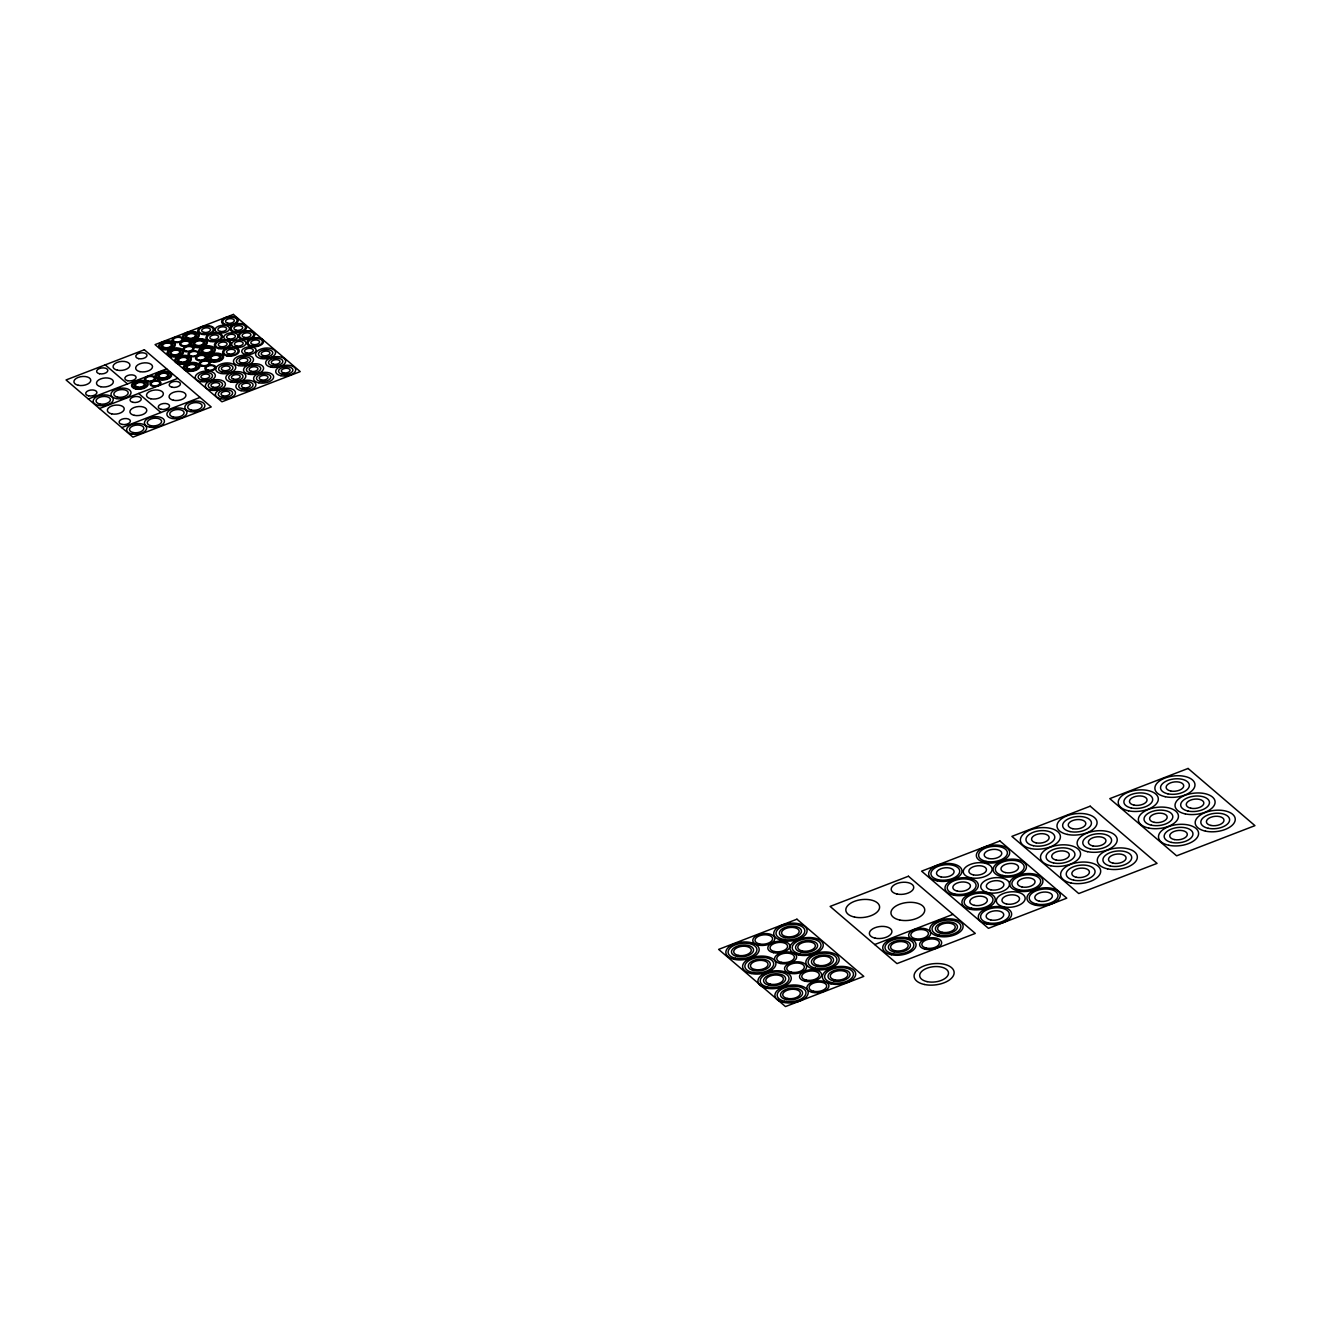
<?xml version="1.0" encoding="UTF-8"?>
<svg xmlns="http://www.w3.org/2000/svg" width="1321" height="1321" viewBox="0 0 1321 1321"><rect width="100%" height="100%" fill="white"/><g stroke="black" fill="none" stroke-linecap="round" stroke-linejoin="round"><path stroke-width="1.5" d="M88.342 399.008L166.661 368.84M99.471 408.536L177.79 378.367M121.763 427.608L200.082 397.423M874.684 944.548L953.002 914.363M105.201 364.86L127.493 383.916M138.639 393.46L160.931 412.515M233.371 314.431L155.069 344.616L221.928 401.799L300.23 371.614L233.371 314.431M144.369 349.768L66.05 379.953L132.909 437.135L211.228 406.951L144.369 349.768M796.943 919.201L718.624 949.386L785.483 1006.569L863.802 976.384L796.943 919.201M908.435 876.236L830.116 906.421L896.976 963.603L975.294 933.419L908.435 876.236M999.914 840.982L921.596 871.166L988.455 928.349L1066.774 898.164L999.914 840.982M1090.205 806.19L1011.886 836.375L1078.745 893.557L1157.064 863.373L1090.205 806.19M1188.091 768.459L1109.772 798.644L1176.631 855.826L1254.95 825.642L1188.091 768.459M897.009 894.02A11.311 5.978 -6.5 0 0 913.736 887.283A11.311 5.978 -6.5 0 0 896.662 883.633A11.311 5.978 -6.5 0 0 897.009 894.02M875.196 938.174A11.311 5.978 -6.5 0 0 891.923 931.437A11.311 5.978 -6.5 0 0 874.849 927.788A11.311 5.978 -6.5 0 0 875.196 938.174M854.522 917.071A16.975 8.966 -6.5 0 0 879.604 906.982A16.975 8.966 -6.5 0 0 853.993 901.516A16.975 8.966 -6.5 0 0 854.522 917.071M899.667 919.994A16.975 8.966 -6.5 0 0 924.75 909.905A16.975 8.966 -6.5 0 0 899.155 904.423A16.975 8.966 -6.5 0 0 899.667 919.994M927.094 981.635A14.481 7.662 -6.5 0 0 948.495 973.016A14.481 7.662 -6.5 0 0 926.665 968.343A14.481 7.662 -6.5 0 0 927.094 981.635M924.37 984.475A20.145 10.651 -6.5 0 0 954.142 972.504A20.145 10.651 -6.5 0 0 923.759 966.014A20.145 10.651 -6.5 0 0 924.37 984.475M758.469 945.093A11.096 5.862 -6.5 0 0 774.849 938.504A11.096 5.862 -6.5 0 0 758.122 934.921A11.096 5.862 -6.5 0 0 758.469 945.093M759.558 943.954A8.834 4.657 -6.5 0 0 772.603 938.703A8.834 4.657 -6.5 0 0 759.294 935.862A8.834 4.657 -6.5 0 0 759.558 943.954M766.527 988.158A16.744 8.851 -6.5 0 0 791.262 978.201A16.744 8.851 -6.5 0 0 766.015 972.801A16.744 8.851 -6.5 0 0 766.527 988.158M767.617 987.018A14.481 7.662 -6.5 0 0 789.017 978.399A14.481 7.662 -6.5 0 0 767.171 973.742A14.481 7.662 -6.5 0 0 767.617 987.018M783.485 1002.408A16.744 8.851 -6.5 0 0 808.221 992.451A16.744 8.851 -6.5 0 0 782.973 987.051A16.744 8.851 -6.5 0 0 783.485 1002.408M784.575 1001.268A14.481 7.662 -6.5 0 0 805.975 992.665A14.481 7.662 -6.5 0 0 784.129 987.992A14.481 7.662 -6.5 0 0 784.575 1001.268M814.413 969.366A16.744 8.851 -6.5 0 0 839.165 959.393A16.744 8.851 -6.5 0 0 813.918 954.01A16.744 8.851 -6.5 0 0 814.413 969.366M815.519 968.21A14.481 7.662 -6.5 0 0 836.92 959.607A14.481 7.662 -6.5 0 0 815.074 954.934A14.481 7.662 -6.5 0 0 815.519 968.21M830.975 983.831A16.744 8.851 -6.5 0 0 855.711 973.858A16.744 8.851 -6.5 0 0 830.463 968.475A16.744 8.851 -6.5 0 0 830.975 983.831M832.065 982.692A14.481 7.662 -6.5 0 0 853.465 974.072A14.481 7.662 -6.5 0 0 831.619 969.399A14.481 7.662 -6.5 0 0 832.065 982.692M782.329 940.569A16.744 8.851 -6.5 0 0 807.081 930.611A16.744 8.851 -6.5 0 0 781.817 925.212A16.744 8.851 -6.5 0 0 782.329 940.569M783.419 939.429A14.481 7.662 -6.5 0 0 804.819 930.826A14.481 7.662 -6.5 0 0 782.973 926.153A14.481 7.662 -6.5 0 0 783.419 939.429M734.426 959.376A16.744 8.851 -6.5 0 0 759.179 949.419A16.744 8.851 -6.5 0 0 733.915 944.02A16.744 8.851 -6.5 0 0 734.426 959.376M735.516 958.237A14.481 7.662 -6.5 0 0 756.916 949.617A14.481 7.662 -6.5 0 0 735.087 944.944A14.481 7.662 -6.5 0 0 735.516 958.237M798.511 954.951A16.744 8.851 -6.5 0 0 823.247 944.994A16.744 8.851 -6.5 0 0 798 939.594A16.744 8.851 -6.5 0 0 798.511 954.951M799.601 953.812A14.481 7.662 -6.5 0 0 821.002 945.209A14.481 7.662 -6.5 0 0 799.155 940.535A14.481 7.662 -6.5 0 0 799.601 953.812M751.17 973.527A16.744 8.851 -6.5 0 0 775.922 963.57A16.744 8.851 -6.5 0 0 750.675 958.171A16.744 8.851 -6.5 0 0 751.17 973.527M752.276 972.388A14.481 7.662 -6.5 0 0 773.677 963.769A14.481 7.662 -6.5 0 0 751.831 959.112A14.481 7.662 -6.5 0 0 752.276 972.388M773.479 952.689A11.096 5.862 -6.5 0 0 789.875 946.1A11.096 5.862 -6.5 0 0 773.148 942.517A11.096 5.862 -6.5 0 0 773.479 952.689M774.568 951.549A8.834 4.657 -6.5 0 0 787.613 946.298A8.834 4.657 -6.5 0 0 774.304 943.458A8.834 4.657 -6.5 0 0 774.568 951.549M780.232 963.471A11.096 5.862 -6.5 0 0 796.629 956.866A11.096 5.862 -6.5 0 0 779.902 953.3A11.096 5.862 -6.5 0 0 780.232 963.471M781.322 962.332A8.834 4.657 -6.5 0 0 794.367 957.081A8.834 4.657 -6.5 0 0 781.058 954.224A8.834 4.657 -6.5 0 0 781.322 962.332M790.222 973.329A11.096 5.862 -6.5 0 0 806.619 966.741A11.096 5.862 -6.5 0 0 789.892 963.158A11.096 5.862 -6.5 0 0 790.222 973.329M791.312 972.19A8.834 4.657 -6.5 0 0 804.357 966.939A8.834 4.657 -6.5 0 0 791.048 964.099A8.834 4.657 -6.5 0 0 791.312 972.19M805.199 981.255A11.096 5.862 -6.5 0 0 821.596 974.65A11.096 5.862 -6.5 0 0 804.869 971.084A11.096 5.862 -6.5 0 0 805.199 981.255M806.305 980.116A8.834 4.657 -6.5 0 0 819.334 974.865A8.834 4.657 -6.5 0 0 806.025 972.025A8.834 4.657 -6.5 0 0 806.305 980.116M813.637 991.262A8.834 4.657 -6.5 0 0 826.682 986.011A8.834 4.657 -6.5 0 0 813.373 983.171A8.834 4.657 -6.5 0 0 813.637 991.262M812.547 992.401A11.096 5.862 -6.5 0 0 828.928 985.813A11.096 5.862 -6.5 0 0 812.2 982.23A11.096 5.862 -6.5 0 0 812.547 992.401M737.151 956.52A11.096 5.862 -6.5 0 0 753.548 949.931A11.096 5.862 -6.5 0 0 736.821 946.348A11.096 5.862 -6.5 0 0 737.151 956.52M738.241 955.38A8.834 4.657 -6.5 0 0 751.286 950.129A8.834 4.657 -6.5 0 0 737.977 947.289A8.834 4.657 -6.5 0 0 738.241 955.38M753.911 970.671A11.096 5.862 -6.5 0 0 770.292 964.082A11.096 5.862 -6.5 0 0 753.564 960.516A11.096 5.862 -6.5 0 0 753.911 970.671M755.001 969.531A8.834 4.657 -6.5 0 0 768.046 964.297A8.834 4.657 -6.5 0 0 754.737 961.44A8.834 4.657 -6.5 0 0 755.001 969.531M769.251 985.301A11.096 5.862 -6.5 0 0 785.632 978.712A11.096 5.862 -6.5 0 0 768.921 975.129A11.096 5.862 -6.5 0 0 769.251 985.301M770.341 984.162A8.834 4.657 -6.5 0 0 783.386 978.911A8.834 4.657 -6.5 0 0 770.077 976.07A8.834 4.657 -6.5 0 0 770.341 984.162M786.21 999.568A11.096 5.862 -6.5 0 0 802.59 992.963A11.096 5.862 -6.5 0 0 785.879 989.396A11.096 5.862 -6.5 0 0 786.21 999.568M787.299 998.428A8.834 4.657 -6.5 0 0 800.344 993.177A8.834 4.657 -6.5 0 0 787.035 990.321A8.834 4.657 -6.5 0 0 787.299 998.428M833.7 980.975A11.096 5.862 -6.5 0 0 850.08 974.386A11.096 5.862 -6.5 0 0 833.369 970.803A11.096 5.862 -6.5 0 0 833.7 980.975M834.789 979.835A8.834 4.657 -6.5 0 0 847.834 974.584A8.834 4.657 -6.5 0 0 834.525 971.744A8.834 4.657 -6.5 0 0 834.789 979.835M817.154 966.51A11.096 5.862 -6.5 0 0 833.534 959.921A11.096 5.862 -6.5 0 0 816.807 956.338A11.096 5.862 -6.5 0 0 817.154 966.51M818.244 965.37A8.834 4.657 -6.5 0 0 831.289 960.119A8.834 4.657 -6.5 0 0 817.98 957.279A8.834 4.657 -6.5 0 0 818.244 965.37M801.236 952.111A11.096 5.862 -6.5 0 0 817.616 945.506A11.096 5.862 -6.5 0 0 800.906 941.939A11.096 5.862 -6.5 0 0 801.236 952.111M802.326 950.971A8.834 4.657 -6.5 0 0 815.371 945.72A8.834 4.657 -6.5 0 0 802.062 942.88A8.834 4.657 -6.5 0 0 802.326 950.971M785.054 937.728A11.096 5.862 -6.5 0 0 801.451 931.123A11.096 5.862 -6.5 0 0 784.724 927.557A11.096 5.862 -6.5 0 0 785.054 937.728M786.144 936.589A8.834 4.657 -6.5 0 0 799.188 931.338A8.834 4.657 -6.5 0 0 785.879 928.481A8.834 4.657 -6.5 0 0 786.144 936.589M892.418 953.597A14.481 7.662 -6.5 0 0 913.818 944.977A14.481 7.662 -6.5 0 0 891.972 940.304A14.481 7.662 -6.5 0 0 892.418 953.597M891.328 954.736A16.744 8.851 -6.5 0 0 916.064 944.779A16.744 8.851 -6.5 0 0 890.816 939.38A16.744 8.851 -6.5 0 0 891.328 954.736M939.446 935.119A14.481 7.662 -6.5 0 0 960.862 926.516A14.481 7.662 -6.5 0 0 939.016 921.843A14.481 7.662 -6.5 0 0 939.446 935.119M938.356 936.259A16.744 8.851 -6.5 0 0 963.108 926.302A16.744 8.851 -6.5 0 0 937.86 920.902A16.744 8.851 -6.5 0 0 938.356 936.259M894.053 951.88A11.096 5.862 -6.5 0 0 910.433 945.291A11.096 5.862 -6.5 0 0 893.706 941.708A11.096 5.862 -6.5 0 0 894.053 951.88M895.143 950.74A8.834 4.657 -6.5 0 0 908.188 945.489A8.834 4.657 -6.5 0 0 894.878 942.649A8.834 4.657 -6.5 0 0 895.143 950.74M941.097 933.419A11.096 5.862 -6.5 0 0 957.477 926.814A11.096 5.862 -6.5 0 0 940.75 923.247A11.096 5.862 -6.5 0 0 941.097 933.419M942.187 932.279A8.834 4.657 -6.5 0 0 955.232 927.028A8.834 4.657 -6.5 0 0 941.923 924.172A8.834 4.657 -6.5 0 0 942.187 932.279M914.297 939.858A11.096 5.862 -6.5 0 0 930.694 933.253A11.096 5.862 -6.5 0 0 913.967 929.687A11.096 5.862 -6.5 0 0 914.297 939.858M915.403 938.719A8.834 4.657 -6.5 0 0 928.432 933.468A8.834 4.657 -6.5 0 0 915.123 930.611A8.834 4.657 -6.5 0 0 915.403 938.719M925.278 949.238A11.096 5.862 -6.5 0 0 941.675 942.649A11.096 5.862 -6.5 0 0 924.948 939.082A11.096 5.862 -6.5 0 0 925.278 949.238M926.384 948.098A8.834 4.657 -6.5 0 0 939.413 942.847A8.834 4.657 -6.5 0 0 926.104 940.007A8.834 4.657 -6.5 0 0 926.384 948.098M938.323 879.736A14.481 7.662 -6.5 0 0 959.723 871.133A14.481 7.662 -6.5 0 0 937.877 866.46A14.481 7.662 -6.5 0 0 938.323 879.736M937.233 880.892A16.744 8.851 -6.5 0 0 961.985 870.919A16.744 8.851 -6.5 0 0 936.721 865.536A16.744 8.851 -6.5 0 0 937.233 880.892M954.67 893.987A14.481 7.662 -6.5 0 0 976.07 885.367A14.481 7.662 -6.5 0 0 954.224 880.694A14.481 7.662 -6.5 0 0 954.67 893.987M953.564 895.126A16.744 8.851 -6.5 0 0 978.316 885.169A16.744 8.851 -6.5 0 0 953.068 879.769A16.744 8.851 -6.5 0 0 953.564 895.126M971.596 908.204A14.481 7.662 -6.5 0 0 992.996 899.584A14.481 7.662 -6.5 0 0 971.166 894.911A14.481 7.662 -6.5 0 0 971.596 908.204M970.506 909.343A16.744 8.851 -6.5 0 0 995.258 899.386A16.744 8.851 -6.5 0 0 969.994 893.987A16.744 8.851 -6.5 0 0 970.506 909.343M987.976 922.801A14.481 7.662 -6.5 0 0 1009.376 914.198A14.481 7.662 -6.5 0 0 987.547 909.525A14.481 7.662 -6.5 0 0 987.976 922.801M986.886 923.94A16.744 8.851 -6.5 0 0 1011.638 913.983A16.744 8.851 -6.5 0 0 986.374 908.584A16.744 8.851 -6.5 0 0 986.886 923.94M941.047 876.896A8.834 4.657 -6.5 0 0 954.092 871.645A8.834 4.657 -6.5 0 0 940.783 868.805A8.834 4.657 -6.5 0 0 941.047 876.896M957.395 891.13A8.834 4.657 -6.5 0 0 970.44 885.879A8.834 4.657 -6.5 0 0 957.131 883.039A8.834 4.657 -6.5 0 0 957.395 891.13M974.337 905.347A8.834 4.657 -6.5 0 0 987.365 900.096A8.834 4.657 -6.5 0 0 974.056 897.256A8.834 4.657 -6.5 0 0 974.337 905.347M990.7 919.961A8.834 4.657 -6.5 0 0 1003.745 914.71A8.834 4.657 -6.5 0 0 990.436 911.853A8.834 4.657 -6.5 0 0 990.7 919.961M973.428 874.898A8.834 4.657 -6.5 0 0 986.473 869.647A8.834 4.657 -6.5 0 0 973.164 866.807A8.834 4.657 -6.5 0 0 973.428 874.898M970.704 877.755A14.481 7.662 -6.5 0 0 992.104 869.135A14.481 7.662 -6.5 0 0 970.258 864.462A14.481 7.662 -6.5 0 0 970.704 877.755M990.882 889.826A8.834 4.657 -6.5 0 0 1003.91 884.575A8.834 4.657 -6.5 0 0 990.601 881.734A8.834 4.657 -6.5 0 0 990.882 889.826M988.141 892.666A14.481 7.662 -6.5 0 0 1009.541 884.063A14.481 7.662 -6.5 0 0 987.712 879.39A14.481 7.662 -6.5 0 0 988.141 892.666M1006.486 903.993A8.834 4.657 -6.5 0 0 1019.531 898.742A8.834 4.657 -6.5 0 0 1006.222 895.902A8.834 4.657 -6.5 0 0 1006.486 903.993M1003.762 906.85A14.481 7.662 -6.5 0 0 1025.162 898.23A14.481 7.662 -6.5 0 0 1003.316 893.557A14.481 7.662 -6.5 0 0 1003.762 906.85M986.011 861.358A14.481 7.662 -6.5 0 0 1007.411 852.755A14.481 7.662 -6.5 0 0 985.582 848.082A14.481 7.662 -6.5 0 0 986.011 861.358M984.921 862.497A16.744 8.851 -6.5 0 0 1009.673 852.54A16.744 8.851 -6.5 0 0 984.409 847.141A16.744 8.851 -6.5 0 0 984.921 862.497M1002.771 875.443A14.481 7.662 -6.5 0 0 1024.171 866.824A14.481 7.662 -6.5 0 0 1002.342 862.151A14.481 7.662 -6.5 0 0 1002.771 875.443M1001.681 876.583A16.744 8.851 -6.5 0 0 1026.434 866.626A16.744 8.851 -6.5 0 0 1001.169 861.226A16.744 8.851 -6.5 0 0 1001.681 876.583M1019.284 889.826A14.481 7.662 -6.5 0 0 1040.684 881.206A14.481 7.662 -6.5 0 0 1018.838 876.55A14.481 7.662 -6.5 0 0 1019.284 889.826M1018.194 890.965A16.744 8.851 -6.5 0 0 1042.93 881.008A16.744 8.851 -6.5 0 0 1017.682 875.608A16.744 8.851 -6.5 0 0 1018.194 890.965M1036.622 904.059A14.481 7.662 -6.5 0 0 1058.022 895.44A14.481 7.662 -6.5 0 0 1036.176 890.783A14.481 7.662 -6.5 0 0 1036.622 904.059M1035.532 905.199A16.744 8.851 -6.5 0 0 1060.268 895.242A16.744 8.851 -6.5 0 0 1035.02 889.842A16.744 8.851 -6.5 0 0 1035.532 905.199M988.752 858.518A8.834 4.657 -6.5 0 0 1001.78 853.267A8.834 4.657 -6.5 0 0 988.471 850.427A8.834 4.657 -6.5 0 0 988.752 858.518M1005.512 872.587A8.834 4.657 -6.5 0 0 1018.541 867.336A8.834 4.657 -6.5 0 0 1005.231 864.495A8.834 4.657 -6.5 0 0 1005.512 872.587M1022.008 886.969A8.834 4.657 -6.5 0 0 1035.053 881.718A8.834 4.657 -6.5 0 0 1021.744 878.878A8.834 4.657 -6.5 0 0 1022.008 886.969M1039.346 901.203A8.834 4.657 -6.5 0 0 1052.391 895.952A8.834 4.657 -6.5 0 0 1039.082 893.112A8.834 4.657 -6.5 0 0 1039.346 901.203M1033.385 845.704A14.481 7.662 -6.5 0 0 1054.785 837.085A14.481 7.662 -6.5 0 0 1032.939 832.412A14.481 7.662 -6.5 0 0 1033.385 845.704M1030.661 848.544A20.145 10.651 -6.5 0 0 1060.416 836.573A20.145 10.651 -6.5 0 0 1030.05 830.083A20.145 10.651 -6.5 0 0 1030.661 848.544M1050.789 865.767A20.145 10.651 -6.5 0 0 1080.561 853.795A20.145 10.651 -6.5 0 0 1050.178 847.306A20.145 10.651 -6.5 0 0 1050.789 865.767M1053.514 862.927A14.481 7.662 -6.5 0 0 1074.931 854.307A14.481 7.662 -6.5 0 0 1053.085 849.634A14.481 7.662 -6.5 0 0 1053.514 862.927M1070.935 882.989A20.145 10.651 -6.5 0 0 1100.69 871.018A20.145 10.651 -6.5 0 0 1070.307 864.528A20.145 10.651 -6.5 0 0 1070.935 882.989M1073.659 880.149A14.481 7.662 -6.5 0 0 1095.059 871.53A14.481 7.662 -6.5 0 0 1073.213 866.857A14.481 7.662 -6.5 0 0 1073.659 880.149M1070.043 831.57A14.481 7.662 -6.5 0 0 1091.443 822.95A14.481 7.662 -6.5 0 0 1069.597 818.293A14.481 7.662 -6.5 0 0 1070.043 831.57M1067.318 834.426A20.145 10.651 -6.5 0 0 1097.074 822.438A20.145 10.651 -6.5 0 0 1066.707 815.949A20.145 10.651 -6.5 0 0 1067.318 834.426M1087.447 851.649A20.145 10.651 -6.5 0 0 1117.219 839.661A20.145 10.651 -6.5 0 0 1086.836 833.171A20.145 10.651 -6.5 0 0 1087.447 851.649M1090.172 848.792A14.481 7.662 -6.5 0 0 1111.588 840.173A14.481 7.662 -6.5 0 0 1089.742 835.516A14.481 7.662 -6.5 0 0 1090.172 848.792M1107.592 868.871A20.145 10.651 -6.5 0 0 1137.348 856.883A20.145 10.651 -6.5 0 0 1106.981 850.394A20.145 10.651 -6.5 0 0 1107.592 868.871M1110.317 866.015A14.481 7.662 -6.5 0 0 1131.717 857.395A14.481 7.662 -6.5 0 0 1109.871 852.739A14.481 7.662 -6.5 0 0 1110.317 866.015M1036.11 842.848A8.834 4.657 -6.5 0 0 1049.155 837.597A8.834 4.657 -6.5 0 0 1035.846 834.756A8.834 4.657 -6.5 0 0 1036.11 842.848M1076.384 877.293A8.834 4.657 -6.5 0 0 1089.429 872.042A8.834 4.657 -6.5 0 0 1076.12 869.201A8.834 4.657 -6.5 0 0 1076.384 877.293M1072.768 828.713A8.834 4.657 -6.5 0 0 1085.812 823.462A8.834 4.657 -6.5 0 0 1072.503 820.622A8.834 4.657 -6.5 0 0 1072.768 828.713M1092.913 845.935A8.834 4.657 -6.5 0 0 1105.958 840.701A8.834 4.657 -6.5 0 0 1092.649 837.844A8.834 4.657 -6.5 0 0 1092.913 845.935M1113.042 863.158A8.834 4.657 -6.5 0 0 1126.086 857.923A8.834 4.657 -6.5 0 0 1112.777 855.067A8.834 4.657 -6.5 0 0 1113.042 863.158M1056.255 860.07A8.834 4.657 -6.5 0 0 1069.3 854.819A8.834 4.657 -6.5 0 0 1055.974 851.979A8.834 4.657 -6.5 0 0 1056.255 860.07M1131.271 807.973A14.481 7.662 -6.5 0 0 1152.688 799.354A14.481 7.662 -6.5 0 0 1130.842 794.697A14.481 7.662 -6.5 0 0 1131.271 807.973M1128.547 810.83A20.145 10.651 -6.5 0 0 1158.319 798.842A20.145 10.651 -6.5 0 0 1127.936 792.352A20.145 10.651 -6.5 0 0 1128.547 810.83M1148.692 828.052A20.145 10.651 -6.5 0 0 1178.448 816.064A20.145 10.651 -6.5 0 0 1148.065 809.575A20.145 10.651 -6.5 0 0 1148.692 828.052M1151.417 825.196A14.481 7.662 -6.5 0 0 1172.817 816.576A14.481 7.662 -6.5 0 0 1150.971 811.92A14.481 7.662 -6.5 0 0 1151.417 825.196M1168.821 845.275A20.145 10.651 -6.5 0 0 1198.593 833.287A20.145 10.651 -6.5 0 0 1168.21 826.797A20.145 10.651 -6.5 0 0 1168.821 845.275M1171.545 842.418A14.481 7.662 -6.5 0 0 1192.962 833.799A14.481 7.662 -6.5 0 0 1171.116 829.142A14.481 7.662 -6.5 0 0 1171.545 842.418M1167.929 793.838A14.481 7.662 -6.5 0 0 1189.346 785.235A14.481 7.662 -6.5 0 0 1167.5 780.562A14.481 7.662 -6.5 0 0 1167.929 793.838M1165.205 796.695A20.145 10.651 -6.5 0 0 1194.977 784.724A20.145 10.651 -6.5 0 0 1164.594 778.218A20.145 10.651 -6.5 0 0 1165.205 796.695M1185.35 813.918A20.145 10.651 -6.5 0 0 1215.105 801.946A20.145 10.651 -6.5 0 0 1184.739 795.44A20.145 10.651 -6.5 0 0 1185.35 813.918M1188.074 811.061A14.481 7.662 -6.5 0 0 1209.475 802.458A14.481 7.662 -6.5 0 0 1187.629 797.785A14.481 7.662 -6.5 0 0 1188.074 811.061M1205.479 831.14A20.145 10.651 -6.5 0 0 1235.251 819.169A20.145 10.651 -6.5 0 0 1204.868 812.679A20.145 10.651 -6.5 0 0 1205.479 831.14M1208.203 828.284A14.481 7.662 -6.5 0 0 1229.62 819.681A14.481 7.662 -6.5 0 0 1207.774 815.007A14.481 7.662 -6.5 0 0 1208.203 828.284M1134.012 805.116A8.834 4.657 -6.5 0 0 1147.057 799.865A8.834 4.657 -6.5 0 0 1133.732 797.025A8.834 4.657 -6.5 0 0 1134.012 805.116M1174.286 839.562A8.834 4.657 -6.5 0 0 1187.315 834.311A8.834 4.657 -6.5 0 0 1174.006 831.47A8.834 4.657 -6.5 0 0 1174.286 839.562M1170.67 790.998A8.834 4.657 -6.5 0 0 1183.715 785.747A8.834 4.657 -6.5 0 0 1170.406 782.907A8.834 4.657 -6.5 0 0 1170.67 790.998M1190.799 808.221A8.834 4.657 -6.5 0 0 1203.844 802.97A8.834 4.657 -6.5 0 0 1190.535 800.13A8.834 4.657 -6.5 0 0 1190.799 808.221M1210.944 825.443A8.834 4.657 -6.5 0 0 1223.989 820.192A8.834 4.657 -6.5 0 0 1210.663 817.352A8.834 4.657 -6.5 0 0 1210.944 825.443M1154.141 822.339A8.834 4.657 -6.5 0 0 1167.186 817.088A8.834 4.657 -6.5 0 0 1153.877 814.248A8.834 4.657 -6.5 0 0 1154.141 822.339M138.655 358.651A5.664 2.989 -6.5 0 0 147.011 355.299A5.664 2.989 -6.5 0 0 138.49 353.467A5.664 2.989 -6.5 0 0 138.655 358.651M127.741 380.729A5.664 2.989 -6.5 0 0 136.113 377.377A5.664 2.989 -6.5 0 0 127.576 375.544A5.664 2.989 -6.5 0 0 127.741 380.729M117.404 370.194A8.487 4.491 -6.5 0 0 129.953 365.141A8.487 4.491 -6.5 0 0 117.156 362.4A8.487 4.491 -6.5 0 0 117.404 370.194M139.976 371.647A8.487 4.491 -6.5 0 0 152.526 366.594A8.487 4.491 -6.5 0 0 139.729 363.869A8.487 4.491 -6.5 0 0 139.976 371.647M136.36 388.44A7.249 3.831 -6.5 0 0 147.06 384.147A7.249 3.831 -6.5 0 0 136.129 381.802A7.249 3.831 -6.5 0 0 136.36 388.44M135.815 389.018A8.372 4.425 -6.5 0 0 148.183 384.031A8.372 4.425 -6.5 0 0 135.551 381.34A8.372 4.425 -6.5 0 0 135.815 389.018M159.874 379.21A7.249 3.831 -6.5 0 0 170.574 374.9A7.249 3.831 -6.5 0 0 159.659 372.572A7.249 3.831 -6.5 0 0 159.874 379.21M159.329 379.788A8.372 4.425 -6.5 0 0 171.697 374.801A8.372 4.425 -6.5 0 0 159.081 372.109A8.372 4.425 -6.5 0 0 159.329 379.788M137.169 387.598A5.548 2.923 -6.5 0 0 145.36 384.295A5.548 2.923 -6.5 0 0 137.004 382.512A5.548 2.923 -6.5 0 0 137.169 387.598M137.714 387.02A4.409 2.328 -6.5 0 0 144.237 384.394A4.409 2.328 -6.5 0 0 137.582 382.974A4.409 2.328 -6.5 0 0 137.714 387.02M160.7 378.351A5.548 2.923 -6.5 0 0 168.89 375.065A5.548 2.923 -6.5 0 0 160.518 373.265A5.548 2.923 -6.5 0 0 160.7 378.351M161.245 377.789A4.409 2.328 -6.5 0 0 167.767 375.164A4.409 2.328 -6.5 0 0 161.112 373.744A4.409 2.328 -6.5 0 0 161.245 377.789M147.308 381.571A5.548 2.923 -6.5 0 0 155.498 378.285A5.548 2.923 -6.5 0 0 147.126 376.485A5.548 2.923 -6.5 0 0 147.308 381.571M147.853 381.009A4.409 2.328 -6.5 0 0 154.375 378.384A4.409 2.328 -6.5 0 0 147.721 376.964A4.409 2.328 -6.5 0 0 147.853 381.009M152.79 386.277A5.548 2.923 -6.5 0 0 160.98 382.974A5.548 2.923 -6.5 0 0 152.625 381.191A5.548 2.923 -6.5 0 0 152.79 386.277M153.335 385.699A4.409 2.328 -6.5 0 0 159.858 383.073A4.409 2.328 -6.5 0 0 153.203 381.653A4.409 2.328 -6.5 0 0 153.335 385.699M174.983 342.469A5.548 2.923 -6.5 0 0 183.173 339.167A5.548 2.923 -6.5 0 0 174.818 337.383A5.548 2.923 -6.5 0 0 174.983 342.469M175.528 341.891A4.409 2.328 -6.5 0 0 182.05 339.266A4.409 2.328 -6.5 0 0 175.396 337.846A4.409 2.328 -6.5 0 0 175.528 341.891M179.012 364.002A8.372 4.425 -6.5 0 0 191.38 359.015A8.372 4.425 -6.5 0 0 178.764 356.323A8.372 4.425 -6.5 0 0 179.012 364.002M179.557 363.424A7.249 3.831 -6.5 0 0 190.257 359.114A7.249 3.831 -6.5 0 0 179.342 356.786A7.249 3.831 -6.5 0 0 179.557 363.424M187.483 371.118A8.372 4.425 -6.5 0 0 199.867 366.148A8.372 4.425 -6.5 0 0 187.235 363.44A8.372 4.425 -6.5 0 0 187.483 371.118M188.044 370.557A7.249 3.831 -6.5 0 0 198.744 366.247A7.249 3.831 -6.5 0 0 187.813 363.919A7.249 3.831 -6.5 0 0 188.044 370.557M202.955 354.589A8.372 4.425 -6.5 0 0 215.34 349.619A8.372 4.425 -6.5 0 0 202.707 346.911A8.372 4.425 -6.5 0 0 202.955 354.589M203.5 354.028A7.249 3.831 -6.5 0 0 214.217 349.718A7.249 3.831 -6.5 0 0 203.285 347.39A7.249 3.831 -6.5 0 0 203.5 354.028M211.228 361.822A8.372 4.425 -6.5 0 0 223.612 356.852A8.372 4.425 -6.5 0 0 210.98 354.144A8.372 4.425 -6.5 0 0 211.228 361.822M211.789 361.26A7.249 3.831 -6.5 0 0 222.489 356.951A7.249 3.831 -6.5 0 0 211.558 354.622A7.249 3.831 -6.5 0 0 211.789 361.26M186.922 340.207A8.372 4.425 -6.5 0 0 199.289 335.22A8.372 4.425 -6.5 0 0 186.657 332.529A8.372 4.425 -6.5 0 0 186.922 340.207M187.466 339.629A7.249 3.831 -6.5 0 0 198.167 335.319A7.249 3.831 -6.5 0 0 187.235 332.991A7.249 3.831 -6.5 0 0 187.466 339.629M162.962 349.603A8.372 4.425 -6.5 0 0 175.346 344.616A8.372 4.425 -6.5 0 0 162.714 341.924A8.372 4.425 -6.5 0 0 162.962 349.603M163.507 349.025A7.249 3.831 -6.5 0 0 174.207 344.731A7.249 3.831 -6.5 0 0 163.292 342.387A7.249 3.831 -6.5 0 0 163.507 349.025M194.996 347.39A8.372 4.425 -6.5 0 0 207.38 342.42A8.372 4.425 -6.5 0 0 194.748 339.712A8.372 4.425 -6.5 0 0 194.996 347.39M195.541 346.829A7.249 3.831 -6.5 0 0 206.258 342.519A7.249 3.831 -6.5 0 0 195.326 340.191A7.249 3.831 -6.5 0 0 195.541 346.829M171.334 356.687A8.372 4.425 -6.5 0 0 183.718 351.7A8.372 4.425 -6.5 0 0 171.086 349.008A8.372 4.425 -6.5 0 0 171.334 356.687M171.879 356.109A7.249 3.831 -6.5 0 0 182.595 351.799A7.249 3.831 -6.5 0 0 171.664 349.471A7.249 3.831 -6.5 0 0 171.879 356.109M182.496 346.267A5.548 2.923 -6.5 0 0 190.686 342.965A5.548 2.923 -6.5 0 0 182.331 341.181A5.548 2.923 -6.5 0 0 182.496 346.267M183.041 345.689A4.409 2.328 -6.5 0 0 189.564 343.064A4.409 2.328 -6.5 0 0 182.909 341.644A4.409 2.328 -6.5 0 0 183.041 345.689M185.865 351.65A5.548 2.923 -6.5 0 0 194.055 348.348A5.548 2.923 -6.5 0 0 185.7 346.564A5.548 2.923 -6.5 0 0 185.865 351.65M186.41 351.072A4.409 2.328 -6.5 0 0 192.932 348.447A4.409 2.328 -6.5 0 0 186.278 347.027A4.409 2.328 -6.5 0 0 186.41 351.072M190.868 356.587A5.548 2.923 -6.5 0 0 199.058 353.285A5.548 2.923 -6.5 0 0 190.686 351.502A5.548 2.923 -6.5 0 0 190.868 356.587M191.413 356.01A4.409 2.328 -6.5 0 0 197.935 353.384A4.409 2.328 -6.5 0 0 191.281 351.964A4.409 2.328 -6.5 0 0 191.413 356.01M198.348 360.55A5.548 2.923 -6.5 0 0 206.555 357.248A5.548 2.923 -6.5 0 0 198.183 355.465A5.548 2.923 -6.5 0 0 198.348 360.55M198.893 359.973A4.409 2.328 -6.5 0 0 205.416 357.347A4.409 2.328 -6.5 0 0 198.761 355.927A4.409 2.328 -6.5 0 0 198.893 359.973M202.575 365.554A4.409 2.328 -6.5 0 0 209.081 362.928A4.409 2.328 -6.5 0 0 202.427 361.508A4.409 2.328 -6.5 0 0 202.575 365.554M202.014 366.115A5.548 2.923 -6.5 0 0 210.221 362.813A5.548 2.923 -6.5 0 0 201.849 361.029A5.548 2.923 -6.5 0 0 202.014 366.115M164.332 348.183A5.548 2.923 -6.5 0 0 172.523 344.88A5.548 2.923 -6.5 0 0 164.167 343.097A5.548 2.923 -6.5 0 0 164.332 348.183M164.877 347.605A4.409 2.328 -6.5 0 0 171.4 344.979A4.409 2.328 -6.5 0 0 164.745 343.559A4.409 2.328 -6.5 0 0 164.877 347.605M172.704 355.25A5.548 2.923 -6.5 0 0 180.894 351.964A5.548 2.923 -6.5 0 0 172.539 350.164A5.548 2.923 -6.5 0 0 172.704 355.25M173.249 354.689A4.409 2.328 -6.5 0 0 179.772 352.063A4.409 2.328 -6.5 0 0 173.117 350.643A4.409 2.328 -6.5 0 0 173.249 354.689M180.383 362.565A5.548 2.923 -6.5 0 0 188.573 359.279A5.548 2.923 -6.5 0 0 180.201 357.479A5.548 2.923 -6.5 0 0 180.383 362.565M180.927 362.004A4.409 2.328 -6.5 0 0 187.45 359.378A4.409 2.328 -6.5 0 0 180.795 357.958A4.409 2.328 -6.5 0 0 180.927 362.004M188.853 369.698A5.548 2.923 -6.5 0 0 197.044 366.396A5.548 2.923 -6.5 0 0 188.688 364.613A5.548 2.923 -6.5 0 0 188.853 369.698M189.398 369.12A4.409 2.328 -6.5 0 0 195.921 366.511A4.409 2.328 -6.5 0 0 189.266 365.075A4.409 2.328 -6.5 0 0 189.398 369.12M212.598 360.402A5.548 2.923 -6.5 0 0 220.789 357.099A5.548 2.923 -6.5 0 0 212.433 355.316A5.548 2.923 -6.5 0 0 212.598 360.402M213.143 359.84A4.409 2.328 -6.5 0 0 219.666 357.215A4.409 2.328 -6.5 0 0 213.011 355.795A4.409 2.328 -6.5 0 0 213.143 359.84M204.326 353.169A5.548 2.923 -6.5 0 0 212.516 349.867A5.548 2.923 -6.5 0 0 204.161 348.084A5.548 2.923 -6.5 0 0 204.326 353.169M204.871 352.608A4.409 2.328 -6.5 0 0 211.393 349.982A4.409 2.328 -6.5 0 0 204.738 348.546A4.409 2.328 -6.5 0 0 204.871 352.608M196.367 345.97A5.548 2.923 -6.5 0 0 204.557 342.667A5.548 2.923 -6.5 0 0 196.202 340.884A5.548 2.923 -6.5 0 0 196.367 345.97M196.912 345.408A4.409 2.328 -6.5 0 0 203.434 342.783A4.409 2.328 -6.5 0 0 196.779 341.346A4.409 2.328 -6.5 0 0 196.912 345.408M188.276 338.77A5.548 2.923 -6.5 0 0 196.466 335.484A5.548 2.923 -6.5 0 0 188.11 333.701A5.548 2.923 -6.5 0 0 188.276 338.77M188.82 338.209A4.409 2.328 -6.5 0 0 195.343 335.584A4.409 2.328 -6.5 0 0 188.688 334.163A4.409 2.328 -6.5 0 0 188.82 338.209M202.575 333.817A7.249 3.831 -6.5 0 0 213.275 329.507A7.249 3.831 -6.5 0 0 202.361 327.162A7.249 3.831 -6.5 0 0 202.575 333.817M202.03 334.378A8.372 4.425 -6.5 0 0 214.415 329.408A8.372 4.425 -6.5 0 0 201.783 326.7A8.372 4.425 -6.5 0 0 202.03 334.378M210.749 340.934A7.249 3.831 -6.5 0 0 221.449 336.624A7.249 3.831 -6.5 0 0 210.534 334.279A7.249 3.831 -6.5 0 0 210.749 340.934M210.204 341.495A8.372 4.425 -6.5 0 0 222.572 336.525A8.372 4.425 -6.5 0 0 209.956 333.817A8.372 4.425 -6.5 0 0 210.204 341.495M219.22 348.034A7.249 3.831 -6.5 0 0 229.92 343.724A7.249 3.831 -6.5 0 0 219.005 341.396A7.249 3.831 -6.5 0 0 219.22 348.034M218.675 348.612A8.372 4.425 -6.5 0 0 231.043 343.625A8.372 4.425 -6.5 0 0 218.427 340.934A8.372 4.425 -6.5 0 0 218.675 348.612M227.41 355.332A7.249 3.831 -6.5 0 0 238.11 351.039A7.249 3.831 -6.5 0 0 227.195 348.694A7.249 3.831 -6.5 0 0 227.41 355.332M226.865 355.91A8.372 4.425 -6.5 0 0 239.233 350.924A8.372 4.425 -6.5 0 0 226.601 348.232A8.372 4.425 -6.5 0 0 226.865 355.91M203.946 332.38A4.409 2.328 -6.5 0 0 210.468 329.755A4.409 2.328 -6.5 0 0 203.814 328.335A4.409 2.328 -6.5 0 0 203.946 332.38M212.12 339.497A4.409 2.328 -6.5 0 0 218.642 336.872A4.409 2.328 -6.5 0 0 211.987 335.451A4.409 2.328 -6.5 0 0 212.12 339.497M220.59 346.614A4.409 2.328 -6.5 0 0 227.113 343.988A4.409 2.328 -6.5 0 0 220.458 342.568A4.409 2.328 -6.5 0 0 220.59 346.614M228.781 353.912A4.409 2.328 -6.5 0 0 235.303 351.287A4.409 2.328 -6.5 0 0 228.632 349.867A4.409 2.328 -6.5 0 0 228.781 353.912M220.128 331.389A4.409 2.328 -6.5 0 0 226.651 328.764A4.409 2.328 -6.5 0 0 219.996 327.344A4.409 2.328 -6.5 0 0 220.128 331.389M218.774 332.809A7.249 3.831 -6.5 0 0 229.474 328.5A7.249 3.831 -6.5 0 0 218.543 326.171A7.249 3.831 -6.5 0 0 218.774 332.809M228.863 338.853A4.409 2.328 -6.5 0 0 235.386 336.228A4.409 2.328 -6.5 0 0 228.731 334.807A4.409 2.328 -6.5 0 0 228.863 338.853M227.493 340.273A7.249 3.831 -6.5 0 0 238.193 335.963A7.249 3.831 -6.5 0 0 227.278 333.635A7.249 3.831 -6.5 0 0 227.493 340.273M236.657 345.937A4.409 2.328 -6.5 0 0 243.18 343.311A4.409 2.328 -6.5 0 0 236.525 341.891A4.409 2.328 -6.5 0 0 236.657 345.937M235.303 347.357A7.249 3.831 -6.5 0 0 246.003 343.047A7.249 3.831 -6.5 0 0 235.072 340.719A7.249 3.831 -6.5 0 0 235.303 347.357M226.436 324.619A7.249 3.831 -6.5 0 0 237.136 320.309A7.249 3.831 -6.5 0 0 226.205 317.981A7.249 3.831 -6.5 0 0 226.436 324.619M225.874 325.197A8.372 4.425 -6.5 0 0 238.259 320.21A8.372 4.425 -6.5 0 0 225.627 317.519A8.372 4.425 -6.5 0 0 225.874 325.197M234.808 331.654A7.249 3.831 -6.5 0 0 245.508 327.344A7.249 3.831 -6.5 0 0 234.593 325.016A7.249 3.831 -6.5 0 0 234.808 331.654M234.263 332.231A8.372 4.425 -6.5 0 0 246.631 327.245A8.372 4.425 -6.5 0 0 234.015 324.553A8.372 4.425 -6.5 0 0 234.263 332.231M243.064 338.853A7.249 3.831 -6.5 0 0 253.764 334.543A7.249 3.831 -6.5 0 0 242.833 332.215A7.249 3.831 -6.5 0 0 243.064 338.853M242.519 339.414A8.372 4.425 -6.5 0 0 254.887 334.444A8.372 4.425 -6.5 0 0 242.255 331.736A8.372 4.425 -6.5 0 0 242.519 339.414M251.733 345.97A7.249 3.831 -6.5 0 0 262.433 341.66A7.249 3.831 -6.5 0 0 251.502 339.332A7.249 3.831 -6.5 0 0 251.733 345.97M251.188 346.531A8.372 4.425 -6.5 0 0 263.556 341.561A8.372 4.425 -6.5 0 0 250.924 338.853A8.372 4.425 -6.5 0 0 251.188 346.531M227.79 323.199A4.409 2.328 -6.5 0 0 234.312 320.574A4.409 2.328 -6.5 0 0 227.658 319.154A4.409 2.328 -6.5 0 0 227.79 323.199M236.178 330.233A4.409 2.328 -6.5 0 0 242.701 327.608A4.409 2.328 -6.5 0 0 236.046 326.188A4.409 2.328 -6.5 0 0 236.178 330.233M244.418 337.416A4.409 2.328 -6.5 0 0 250.94 334.807A4.409 2.328 -6.5 0 0 244.286 333.371A4.409 2.328 -6.5 0 0 244.418 337.416M253.087 344.533A4.409 2.328 -6.5 0 0 259.61 341.924A4.409 2.328 -6.5 0 0 252.955 340.488A4.409 2.328 -6.5 0 0 253.087 344.533M99.488 373.744A5.664 2.989 -6.5 0 0 107.86 370.392A5.664 2.989 -6.5 0 0 99.323 368.559A5.664 2.989 -6.5 0 0 99.488 373.744M88.59 395.821A5.664 2.989 -6.5 0 0 96.945 392.469A5.664 2.989 -6.5 0 0 88.424 390.636A5.664 2.989 -6.5 0 0 88.59 395.821M78.253 385.286A8.487 4.491 -6.5 0 0 90.786 380.233A8.487 4.491 -6.5 0 0 77.989 377.492A8.487 4.491 -6.5 0 0 78.253 385.286M100.825 386.739A8.487 4.491 -6.5 0 0 113.358 381.686A8.487 4.491 -6.5 0 0 100.561 378.962A8.487 4.491 -6.5 0 0 100.825 386.739M132.926 402.344A5.664 2.989 -6.5 0 0 141.281 398.975A5.664 2.989 -6.5 0 0 132.761 397.159A5.664 2.989 -6.5 0 0 132.926 402.344M122.011 424.421A5.664 2.989 -6.5 0 0 130.383 421.052A5.664 2.989 -6.5 0 0 121.846 419.236A5.664 2.989 -6.5 0 0 122.011 424.421M111.674 413.869A8.487 4.491 -6.5 0 0 124.224 408.833A8.487 4.491 -6.5 0 0 111.426 406.092A8.487 4.491 -6.5 0 0 111.674 413.869M134.247 415.339A8.487 4.491 -6.5 0 0 146.796 410.286A8.487 4.491 -6.5 0 0 133.999 407.545A8.487 4.491 -6.5 0 0 134.247 415.339M172.077 387.251A5.664 2.989 -6.5 0 0 180.449 383.883A5.664 2.989 -6.5 0 0 171.912 382.066A5.664 2.989 -6.5 0 0 172.077 387.251M161.179 409.328A5.664 2.989 -6.5 0 0 169.534 405.96A5.664 2.989 -6.5 0 0 160.997 404.143A5.664 2.989 -6.5 0 0 161.179 409.328M150.842 398.777A8.487 4.491 -6.5 0 0 163.375 393.741A8.487 4.491 -6.5 0 0 150.577 390.999A8.487 4.491 -6.5 0 0 150.842 398.777M173.414 400.246A8.487 4.491 -6.5 0 0 185.947 395.194A8.487 4.491 -6.5 0 0 173.15 392.453A8.487 4.491 -6.5 0 0 173.414 400.246M131.803 433.982A10.073 5.317 -6.5 0 0 146.681 428.004A10.073 5.317 -6.5 0 0 131.506 424.751A10.073 5.317 -6.5 0 0 131.803 433.982M133.173 432.561A7.249 3.831 -6.5 0 0 143.873 428.252A7.249 3.831 -6.5 0 0 132.942 425.923A7.249 3.831 -6.5 0 0 133.173 432.561M149.587 427.129A10.073 5.317 -6.5 0 0 164.465 421.151A10.073 5.317 -6.5 0 0 149.273 417.898A10.073 5.317 -6.5 0 0 149.587 427.129M150.941 425.709A7.249 3.831 -6.5 0 0 161.641 421.399A7.249 3.831 -6.5 0 0 150.726 419.071A7.249 3.831 -6.5 0 0 150.941 425.709M172.06 418.476A10.073 5.317 -6.5 0 0 186.955 412.482A10.073 5.317 -6.5 0 0 171.763 409.229A10.073 5.317 -6.5 0 0 172.06 418.476M173.431 417.04A7.249 3.831 -6.5 0 0 184.131 412.73A7.249 3.831 -6.5 0 0 173.216 410.402A7.249 3.831 -6.5 0 0 173.431 417.04M190.026 411.541A10.073 5.317 -6.5 0 0 204.904 405.564A10.073 5.317 -6.5 0 0 189.712 402.311A10.073 5.317 -6.5 0 0 190.026 411.541M191.396 410.121A7.249 3.831 -6.5 0 0 202.096 405.811A7.249 3.831 -6.5 0 0 191.165 403.483A7.249 3.831 -6.5 0 0 191.396 410.121M98.381 405.398A10.073 5.317 -6.5 0 0 113.259 399.404A10.073 5.317 -6.5 0 0 98.068 396.151A10.073 5.317 -6.5 0 0 98.381 405.398M99.736 403.962A7.249 3.831 -6.5 0 0 110.436 399.669A7.249 3.831 -6.5 0 0 99.521 397.324A7.249 3.831 -6.5 0 0 99.736 403.962M116.149 398.546A10.073 5.317 -6.5 0 0 131.027 392.552A10.073 5.317 -6.5 0 0 115.852 389.315A10.073 5.317 -6.5 0 0 116.149 398.546M117.519 397.109A7.249 3.831 -6.5 0 0 128.22 392.816A7.249 3.831 -6.5 0 0 117.288 390.471A7.249 3.831 -6.5 0 0 117.519 397.109M240.009 364.15A7.249 3.831 -6.5 0 0 250.709 359.857A7.249 3.831 -6.5 0 0 239.795 357.512A7.249 3.831 -6.5 0 0 240.009 364.15M238.655 365.587A10.073 5.317 -6.5 0 0 253.533 359.593A10.073 5.317 -6.5 0 0 238.341 356.34A10.073 5.317 -6.5 0 0 238.655 365.587M248.711 374.19A10.073 5.317 -6.5 0 0 263.606 368.196A10.073 5.317 -6.5 0 0 248.414 364.959A10.073 5.317 -6.5 0 0 248.711 374.19M250.082 372.77A7.249 3.831 -6.5 0 0 260.782 368.46A7.249 3.831 -6.5 0 0 249.867 366.132A7.249 3.831 -6.5 0 0 250.082 372.77M258.784 382.809A10.073 5.317 -6.5 0 0 273.662 376.815A10.073 5.317 -6.5 0 0 258.487 373.562A10.073 5.317 -6.5 0 0 258.784 382.809M260.154 381.373A7.249 3.831 -6.5 0 0 270.855 377.079A7.249 3.831 -6.5 0 0 259.923 374.735A7.249 3.831 -6.5 0 0 260.154 381.373M241.38 362.73A4.409 2.328 -6.5 0 0 247.902 360.105A4.409 2.328 -6.5 0 0 241.248 358.685A4.409 2.328 -6.5 0 0 241.38 362.73M261.508 379.953A4.409 2.328 -6.5 0 0 268.031 377.327A4.409 2.328 -6.5 0 0 261.376 375.907A4.409 2.328 -6.5 0 0 261.508 379.953M251.452 371.35A4.409 2.328 -6.5 0 0 257.975 368.724A4.409 2.328 -6.5 0 0 251.32 367.288A4.409 2.328 -6.5 0 0 251.452 371.35M262.086 357.066A7.249 3.831 -6.5 0 0 272.786 352.757A7.249 3.831 -6.5 0 0 261.872 350.428A7.249 3.831 -6.5 0 0 262.086 357.066M260.732 358.486A10.073 5.317 -6.5 0 0 275.61 352.509A10.073 5.317 -6.5 0 0 260.419 349.256A10.073 5.317 -6.5 0 0 260.732 358.486M270.788 367.106A10.073 5.317 -6.5 0 0 285.683 361.112A10.073 5.317 -6.5 0 0 270.491 357.875A10.073 5.317 -6.5 0 0 270.788 367.106M272.159 365.669A7.249 3.831 -6.5 0 0 282.859 361.376A7.249 3.831 -6.5 0 0 271.944 359.031A7.249 3.831 -6.5 0 0 272.159 365.669M280.861 375.709A10.073 5.317 -6.5 0 0 295.739 369.731A10.073 5.317 -6.5 0 0 280.564 366.478A10.073 5.317 -6.5 0 0 280.861 375.709M282.232 374.289A7.249 3.831 -6.5 0 0 292.932 369.979A7.249 3.831 -6.5 0 0 282 367.651A7.249 3.831 -6.5 0 0 282.232 374.289M263.457 355.646A4.409 2.328 -6.5 0 0 269.979 353.021A4.409 2.328 -6.5 0 0 263.325 351.601A4.409 2.328 -6.5 0 0 263.457 355.646M273.53 364.249A4.409 2.328 -6.5 0 0 280.052 361.624A4.409 2.328 -6.5 0 0 273.397 360.204A4.409 2.328 -6.5 0 0 273.53 364.249M283.586 372.869A4.409 2.328 -6.5 0 0 290.108 370.243A4.409 2.328 -6.5 0 0 283.454 368.823A4.409 2.328 -6.5 0 0 283.586 372.869M246.779 352.938A4.409 2.328 -6.5 0 0 253.302 350.313A4.409 2.328 -6.5 0 0 246.647 348.893A4.409 2.328 -6.5 0 0 246.779 352.938M245.409 354.358A7.249 3.831 -6.5 0 0 256.125 350.048A7.249 3.831 -6.5 0 0 245.194 347.72A7.249 3.831 -6.5 0 0 245.409 354.358M222.275 372.01A7.249 3.831 -6.5 0 0 232.975 367.717A7.249 3.831 -6.5 0 0 222.044 365.372A7.249 3.831 -6.5 0 0 222.275 372.01M220.904 373.447A10.073 5.317 -6.5 0 0 235.782 367.453A10.073 5.317 -6.5 0 0 220.607 364.2A10.073 5.317 -6.5 0 0 220.904 373.447M230.977 382.05A10.073 5.317 -6.5 0 0 245.855 376.072A10.073 5.317 -6.5 0 0 230.663 372.819A10.073 5.317 -6.5 0 0 230.977 382.05M232.347 380.63A7.249 3.831 -6.5 0 0 243.047 376.32A7.249 3.831 -6.5 0 0 232.116 373.992A7.249 3.831 -6.5 0 0 232.347 380.63M241.049 390.669A10.073 5.317 -6.5 0 0 255.927 384.675A10.073 5.317 -6.5 0 0 240.736 381.439A10.073 5.317 -6.5 0 0 241.049 390.669M242.404 389.233A7.249 3.831 -6.5 0 0 253.104 384.939A7.249 3.831 -6.5 0 0 242.189 382.595A7.249 3.831 -6.5 0 0 242.404 389.233M223.629 370.59A4.409 2.328 -6.5 0 0 230.151 367.965A4.409 2.328 -6.5 0 0 223.497 366.544A4.409 2.328 -6.5 0 0 223.629 370.59M233.701 379.21A4.409 2.328 -6.5 0 0 240.224 376.584A4.409 2.328 -6.5 0 0 233.569 375.164A4.409 2.328 -6.5 0 0 233.701 379.21M243.774 387.813A4.409 2.328 -6.5 0 0 250.296 385.187A4.409 2.328 -6.5 0 0 243.642 383.767A4.409 2.328 -6.5 0 0 243.774 387.813M201.816 380.068A7.249 3.831 -6.5 0 0 212.532 375.775A7.249 3.831 -6.5 0 0 201.601 373.43A7.249 3.831 -6.5 0 0 201.816 380.068M200.462 381.505A10.073 5.317 -6.5 0 0 215.34 375.511A10.073 5.317 -6.5 0 0 200.148 372.258A10.073 5.317 -6.5 0 0 200.462 381.505M210.534 390.108A10.073 5.317 -6.5 0 0 225.412 384.13A10.073 5.317 -6.5 0 0 210.221 380.877A10.073 5.317 -6.5 0 0 210.534 390.108M211.888 388.688A7.249 3.831 -6.5 0 0 222.589 384.378A7.249 3.831 -6.5 0 0 211.674 382.05A7.249 3.831 -6.5 0 0 211.888 388.688M220.59 398.727A10.073 5.317 -6.5 0 0 235.485 392.733A10.073 5.317 -6.5 0 0 220.293 389.48A10.073 5.317 -6.5 0 0 220.59 398.727M221.961 397.291A7.249 3.831 -6.5 0 0 232.661 392.998A7.249 3.831 -6.5 0 0 221.746 390.653A7.249 3.831 -6.5 0 0 221.961 397.291M203.186 378.648A4.409 2.328 -6.5 0 0 209.709 376.023A4.409 2.328 -6.5 0 0 203.054 374.603A4.409 2.328 -6.5 0 0 203.186 378.648M223.332 395.871A4.409 2.328 -6.5 0 0 229.854 393.245A4.409 2.328 -6.5 0 0 223.183 391.825A4.409 2.328 -6.5 0 0 223.332 395.871M213.259 387.268A4.409 2.328 -6.5 0 0 219.781 384.642A4.409 2.328 -6.5 0 0 213.127 383.206A4.409 2.328 -6.5 0 0 213.259 387.268M208.223 370.128A4.409 2.328 -6.5 0 0 214.745 367.502A4.409 2.328 -6.5 0 0 208.091 366.082A4.409 2.328 -6.5 0 0 208.223 370.128M207.678 370.706A5.548 2.923 -6.5 0 0 215.884 367.403A5.548 2.923 -6.5 0 0 207.513 365.62A5.548 2.923 -6.5 0 0 207.678 370.706"/></g></svg>
